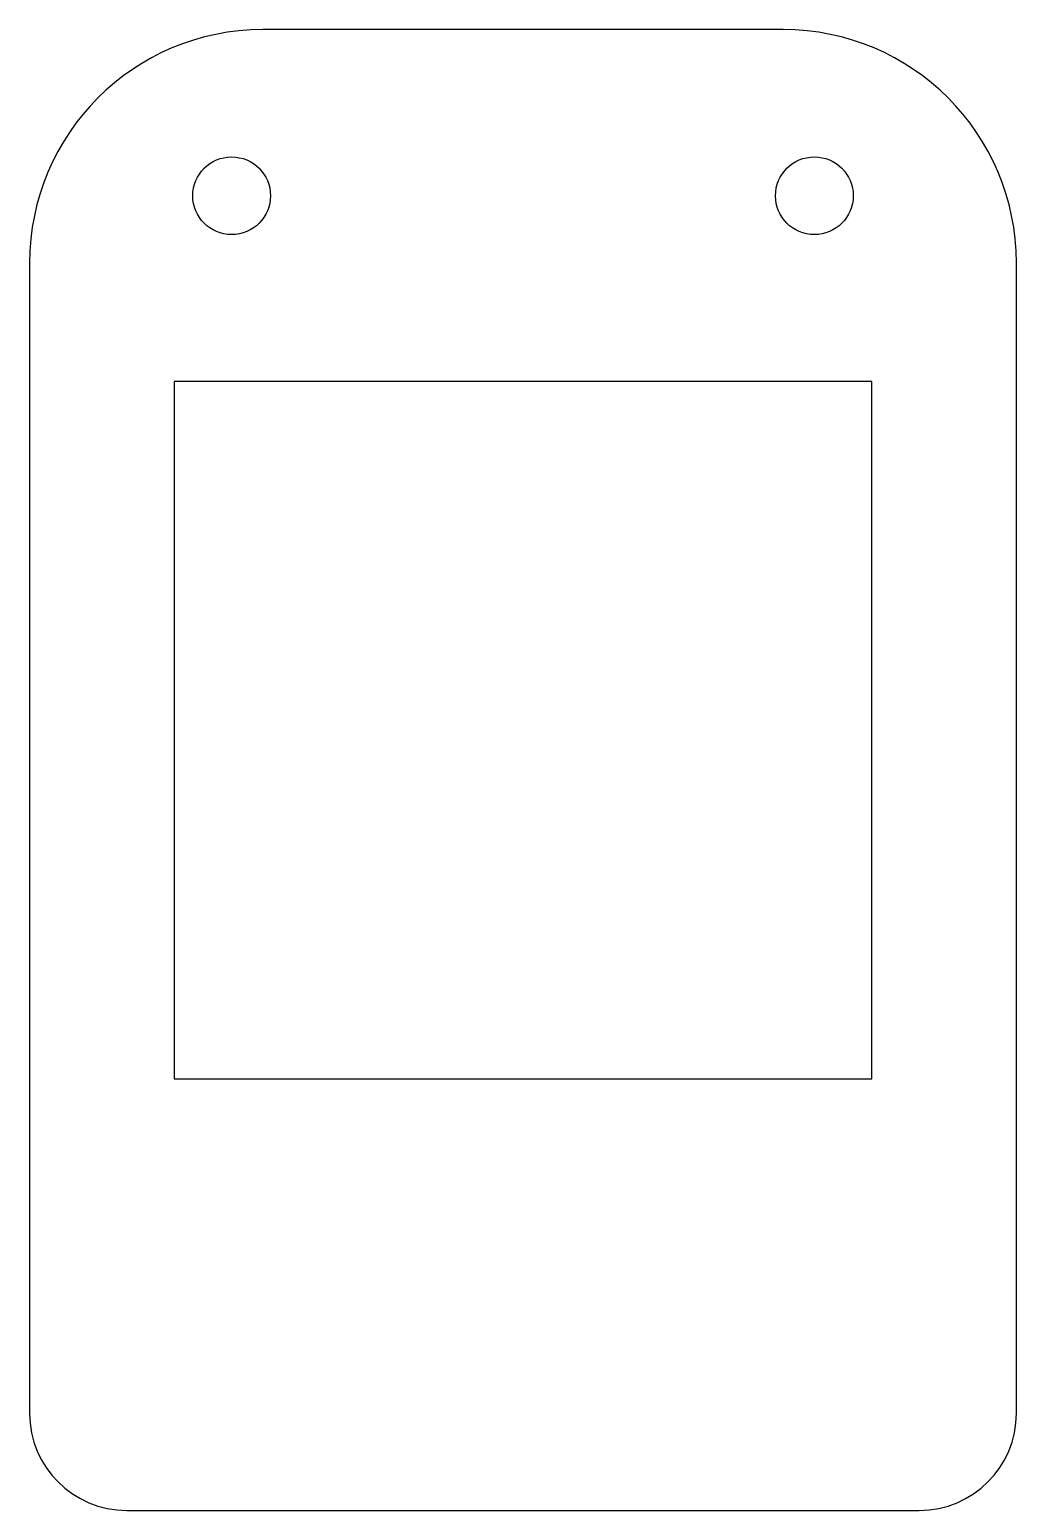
# Model space of a CAD drawing. Header units: millimetres. Extents: x -51 to 51, y -76 to 76.
import ezdxf

# ---------------------------------------------------------------- set-up
doc = ezdxf.new("R2010")
doc.units = ezdxf.units.MM

msp = doc.modelspace()

# ---------------------------------------------------------------- linework, layer by layer
at = {"layer": 'CUT'}
for p, q in [((26.8, 76.2), (-26.8, 76.2)), ((-50.8, 52.2), (-50.8, -66.2)), ((50.8, -66.2), (50.8, 52.2)), ((-40.8, -76.2), (40.8, -76.2))]:
    msp.add_line(p, q, dxfattribs=at)
for centre, radius, start, end in [((-26.8, 52.2), 24, 90, 180), ((26.8, 52.2), 24, 0, 90), ((-40.8, -66.2), 10, 180, 270), ((40.8, -66.2), 10, 270, 360)]:
    msp.add_arc(centre, radius, start, end, dxfattribs=at)
at = {"layer": 'MASK_CAMS'}
for centre in [(-30, 59.1), (30, 59.1)]:
    msp.add_circle(centre, 4, dxfattribs=at)
at = {"layer": 'MASK_SCREEN'}
for p, q in [((35.9, 40), (-35.9, 40)), ((-35.9, 40), (-35.9, -31.8)), ((35.9, -31.8), (35.9, 40)), ((-35.9, -31.8), (35.9, -31.8))]:
    msp.add_line(p, q, dxfattribs=at)

doc.saveas('drawing.dxf')
